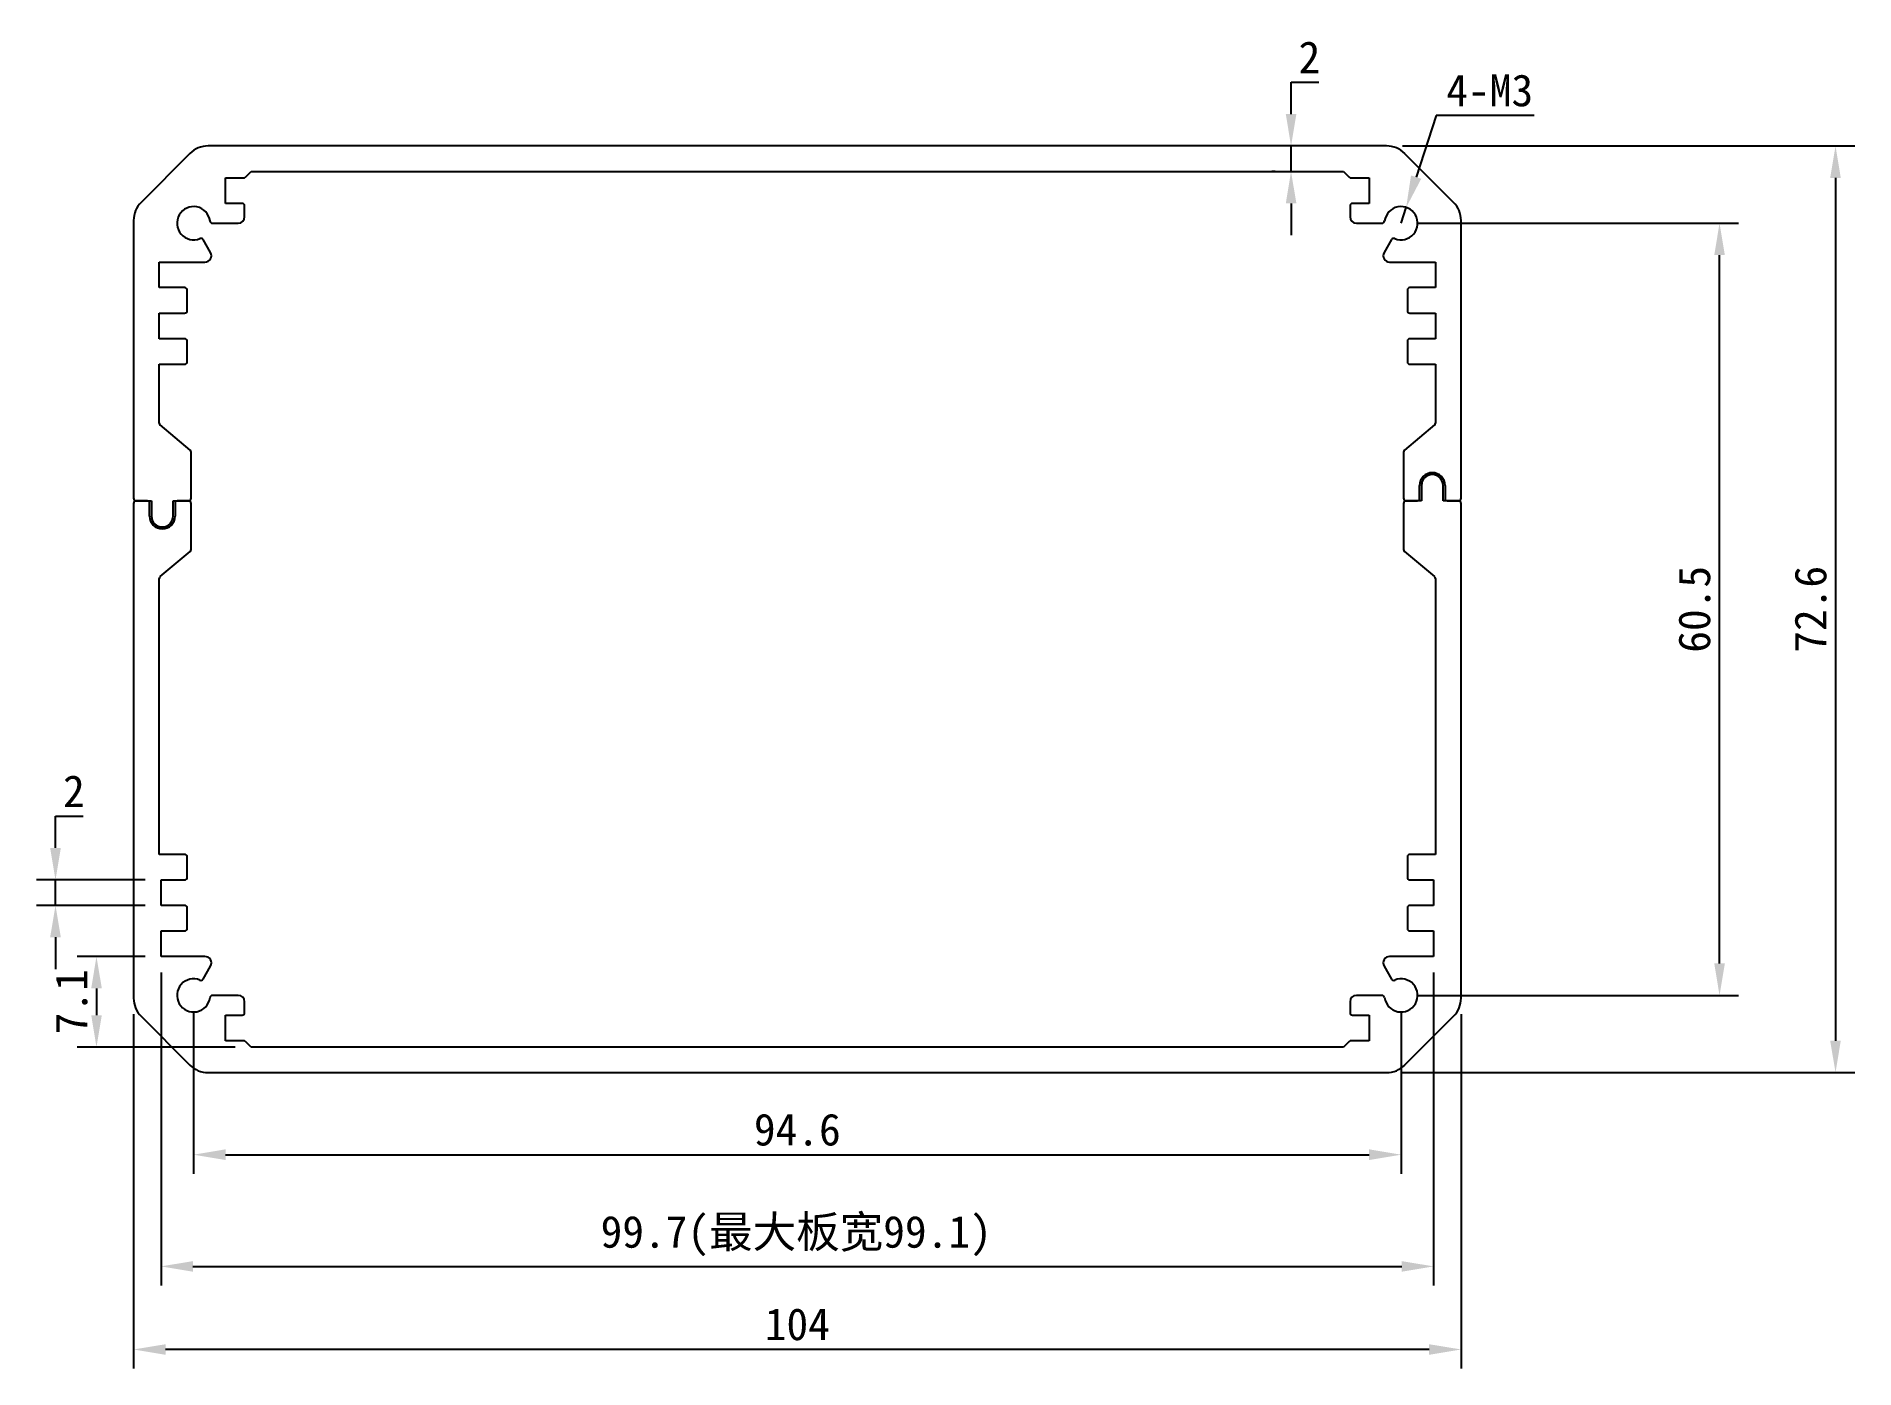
# Model space of a CAD drawing. Header units: inches. Extents: x 30 to 172, y -30 to 74.
import ezdxf

# ---------------------------------------------------------------- set-up
doc = ezdxf.new("R2010")
doc.units = ezdxf.units.IN
doc.header["$MEASUREMENT"] = 0
doc.layers.add('3标注', color=30, linetype='Continuous', lineweight=9)
doc.styles.get("Standard").update_dxf_attribs({"font": 'simhei.ttf'})
doc.dimstyles.new('ISO 1比1 文字5 文字与尺寸线对齐', dxfattribs={"dimtxt": 2.5, "dimasz": 2.5, "dimexe": 1.5, "dimexo": 1.25, "dimgap": 0.7, "dimtad": 1, "dimtoh": 1, "dimdec": 1, "dimdsep": 46, "dimtxsty": 'Standard', "dimcen": 1.8, "dimadec": 0, "dimazin": 0, "dimtfac": 1, "dimtdec": 1, "dimtmove": 0, "dimatfit": 3, "dimfxl": 1, "dimarcsym": 0})

# ---------------------------------------------------------------- blocks, each defined once
blk = doc.blocks.new('*D17')
at = {"color": 0, "lineweight": -2}
for p, q in [((136.79, 65.6), (172.21, 65.6)), ((170.71, 63.1), (170.71, -4.5)), ((136.79, -7), (172.21, -7))]:
    blk.add_line(p, q, dxfattribs=at)
at = {"color": 0}
for points in [[(170.29, 63.1), (171.12, 63.1), (170.71, 65.6)], [(170.29, -4.5), (171.12, -4.5), (170.71, -7)]]:
    blk.add_solid(points, dxfattribs=at)
at = {"layer": 'DEFPOINTS', "color": 0}
for p in [(135.54, 65.6), (135.54, -7), (170.71, -7)]:
    blk.add_point(p, dxfattribs=at)
at = {"color": 0, "insert": (168.76, 29.3), "char_height": 2.5, "attachment_point": 5, "rotation": 90}
blk.add_mtext('72.6', dxfattribs=at)
blk = doc.blocks.new('*D18')
at = {"color": 0, "lineweight": -2}
for p, q in [((137.92, 59.55), (163.12, 59.55)), ((161.62, 1.55), (161.62, 57.05)), ((137.92, -0.95), (163.12, -0.95))]:
    blk.add_line(p, q, dxfattribs=at)
at = {"color": 0}
for points in [[(161.21, 57.05), (162.04, 57.05), (161.62, 59.55)], [(161.21, 1.55), (162.04, 1.55), (161.62, -0.95)]]:
    blk.add_solid(points, dxfattribs=at)
at = {"layer": 'DEFPOINTS', "color": 0}
for p in [(136.67, 59.55), (161.62, 59.55), (136.67, -0.95)]:
    blk.add_point(p, dxfattribs=at)
at = {"color": 0, "insert": (159.66, 29.3), "char_height": 2.5, "attachment_point": 5, "rotation": 90}
blk.add_mtext('60.5', dxfattribs=at)
blk = doc.blocks.new('*D19')
at = {"color": 0, "lineweight": -2}
for p, q in [((37.37, -2.42), (37.37, -30.19)), ((141.37, -2.42), (141.37, -30.19)), ((138.87, -28.69), (39.87, -28.69))]:
    blk.add_line(p, q, dxfattribs=at)
at = {"color": 0}
for points in [[(39.87, -28.28), (39.87, -29.11), (37.37, -28.69)], [(138.87, -28.28), (138.87, -29.11), (141.37, -28.69)]]:
    blk.add_solid(points, dxfattribs=at)
at = {"layer": 'DEFPOINTS', "color": 0}
for p in [(37.37, -1.17), (141.37, -1.17), (37.37, -28.69)]:
    blk.add_point(p, dxfattribs=at)
at = {"color": 0, "insert": (89.37, -26.73), "char_height": 2.5, "attachment_point": 5}
blk.add_mtext('104', dxfattribs=at)
blk = doc.blocks.new('*D20')
at = {"layer": '3标注', "color": 0, "lineweight": -2}
for p, q in [((39.52, 0.85), (39.52, -23.68)), ((139.22, 0.85), (139.22, -23.68)), ((42.02, -22.18), (136.72, -22.18))]:
    blk.add_line(p, q, dxfattribs=at)
at = {"layer": '3标注', "color": 0}
for points in [[(42.02, -21.77), (42.02, -22.6), (39.52, -22.18)], [(136.72, -21.77), (136.72, -22.6), (139.22, -22.18)]]:
    blk.add_solid(points, dxfattribs=at)
at = {"layer": 'DEFPOINTS', "color": 0}
for p in [(39.52, 2.1), (139.22, 2.1), (139.22, -22.18)]:
    blk.add_point(p, dxfattribs=at)
at = {"layer": '3标注', "color": 0, "insert": (89.28, -19.8), "char_height": 2.5, "attachment_point": 5}
blk.add_mtext('99.7(最大板宽99.1)', dxfattribs=at)
blk = doc.blocks.new('*D21')
at = {"color": 0, "lineweight": -2}
for p, q in [((42.07, -2.2), (42.07, -14.93)), ((136.67, -2.2), (136.67, -14.93)), ((44.57, -13.43), (134.17, -13.43))]:
    blk.add_line(p, q, dxfattribs=at)
at = {"color": 0}
for points in [[(44.57, -13.01), (44.57, -13.85), (42.07, -13.43)], [(134.17, -13.01), (134.17, -13.85), (136.67, -13.43)]]:
    blk.add_solid(points, dxfattribs=at)
at = {"layer": 'DEFPOINTS', "color": 0}
for p in [(42.07, -0.95), (136.67, -0.95), (136.67, -13.43)]:
    blk.add_point(p, dxfattribs=at)
at = {"color": 0, "insert": (89.37, -11.48), "char_height": 2.5, "attachment_point": 5}
blk.add_mtext('94.6', dxfattribs=at)
blk = doc.blocks.new('*D22')
at = {"color": 0, "lineweight": -2}
for p, q in [((31.25, 10.6), (31.25, 13.1)), ((31.25, 13.1), (33.43, 13.1)), ((38.27, 8.1), (29.75, 8.1)), ((31.25, 6.1), (31.25, 8.1)), ((38.27, 6.1), (29.75, 6.1)), ((31.25, 3.6), (31.25, 1.1))]:
    blk.add_line(p, q, dxfattribs=at)
at = {"color": 0}
for points in [[(30.83, 10.6), (31.67, 10.6), (31.25, 8.1)], [(30.83, 3.6), (31.67, 3.6), (31.25, 6.1)]]:
    blk.add_solid(points, dxfattribs=at)
at = {"layer": 'DEFPOINTS', "color": 0}
for p in [(31.25, 8.1), (39.52, 8.1), (39.52, 6.1)]:
    blk.add_point(p, dxfattribs=at)
at = {"color": 0, "insert": (32.69, 15.05), "char_height": 2.5, "attachment_point": 5}
blk.add_mtext('2', dxfattribs=at)
blk = doc.blocks.new('*D23')
at = {"color": 0, "lineweight": -2}
for p, q in [((38.27, 2.1), (32.96, 2.1)), ((34.46, -0.4), (34.46, -2.5)), ((45.32, -5), (32.96, -5))]:
    blk.add_line(p, q, dxfattribs=at)
at = {"color": 0}
for points in [[(34.05, -0.4), (34.88, -0.4), (34.46, 2.1)], [(34.05, -2.5), (34.88, -2.5), (34.46, -5)]]:
    blk.add_solid(points, dxfattribs=at)
at = {"layer": 'DEFPOINTS', "color": 0}
for p in [(39.52, 2.1), (34.46, -5), (46.57, -5)]:
    blk.add_point(p, dxfattribs=at)
at = {"color": 0, "insert": (32.51, -1.45), "char_height": 2.5, "attachment_point": 5, "rotation": 90}
blk.add_mtext('7.1', dxfattribs=at)
blk = doc.blocks.new('*D24')
at = {"color": 0, "lineweight": -2}
for p, q in [((128.05, 68.1), (128.05, 70.6)), ((128.05, 70.6), (130.23, 70.6)), ((126.8, 65.6), (126.55, 65.6)), ((128.05, 63.6), (128.05, 65.6)), ((126.8, 63.6), (126.55, 63.6)), ((128.05, 61.1), (128.05, 58.6))]:
    blk.add_line(p, q, dxfattribs=at)
at = {"color": 0}
for points in [[(127.64, 68.1), (128.47, 68.1), (128.05, 65.6)], [(127.64, 61.1), (128.47, 61.1), (128.05, 63.6)]]:
    blk.add_solid(points, dxfattribs=at)
at = {"layer": 'DEFPOINTS', "color": 0}
for p in [(128.05, 65.6), (128.05, 65.6), (128.05, 63.6)]:
    blk.add_point(p, dxfattribs=at)
at = {"color": 0, "insert": (129.49, 72.55), "char_height": 2.5, "attachment_point": 5}
blk.add_mtext('2', dxfattribs=at)
blk = doc.blocks.new('*D25')
at = {"color": 0, "lineweight": -2}
for p, q in [((139.43, 67.99), (137.85, 63.16)), ((147.1, 67.99), (139.43, 67.99)), ((136.67, 59.55), (137.07, 60.78))]:
    blk.add_line(p, q, dxfattribs=at)
at = {"color": 0}
blk.add_solid([(137.45, 63.29), (138.25, 63.03), (137.07, 60.78)], dxfattribs=at)
at = {"layer": 'DEFPOINTS', "color": 0}
for p in [(137.07, 60.78), (136.67, 59.55)]:
    blk.add_point(p, dxfattribs=at)
at = {"color": 0, "insert": (143.62, 69.94), "char_height": 2.5, "attachment_point": 5}
blk.add_mtext('4-M3', dxfattribs=at)

msp = doc.modelspace()

# ---------------------------------------------------------------- linework, layer by layer
at = {"color": 7, "linetype": 'Continuous', "lineweight": 25}
for p, q in [((135.54, 65.6), (43.2, 65.6)), ((41.78, 65.01), (37.95, 61.18)), ((140.78, 61.18), (136.95, 65.01)), ((44.57, 61.1), (44.57, 63.1)), ((44.57, 63.1), (45.98, 63.1)), ((46.13, 63.16), (46.57, 63.6)), ((46.57, 63.6), (132.17, 63.6)), ((132.17, 63.6), (132.61, 63.16)), ((132.75, 63.1), (134.17, 63.1)), ((134.17, 63.1), (134.17, 61.1)), ((45.87, 61.1), (44.57, 61.1)), ((46.07, 60.05), (46.07, 60.9)), ((132.67, 60.9), (132.67, 60.05)), ((134.17, 61.1), (132.87, 61.1)), ((37.37, 59.77), (37.37, 38)), ((43.55, 59.55), (45.57, 59.55)), ((133.17, 59.55), (135.18, 59.55)), ((141.37, 38), (141.37, 59.77)), ((43.4, 57.25), (42.81, 58.26)), ((135.92, 58.26), (135.34, 57.25)), ((39.37, 54.5), (39.37, 56.5)), ((39.37, 56.5), (42.96, 56.5)), ((135.77, 56.5), (139.37, 56.5)), ((139.37, 56.5), (139.37, 54.5)), ((41.37, 54.5), (39.37, 54.5)), ((41.57, 52.7), (41.57, 54.3)), ((137.17, 54.3), (137.17, 52.7)), ((139.37, 54.5), (137.37, 54.5)), ((39.37, 50.5), (39.37, 52.5)), ((39.37, 52.5), (41.37, 52.5)), ((137.37, 52.5), (139.37, 52.5)), ((139.37, 52.5), (139.37, 50.5)), ((41.37, 50.5), (39.37, 50.5)), ((41.57, 48.7), (41.57, 50.3)), ((137.17, 50.3), (137.17, 48.7)), ((139.37, 50.5), (137.37, 50.5)), ((39.37, 43.89), (39.37, 48.5)), ((39.37, 48.5), (41.37, 48.5)), ((137.37, 48.5), (139.37, 48.5)), ((139.37, 48.5), (139.37, 43.89)), ((41.8, 41.76), (39.44, 43.74)), ((139.3, 43.74), (136.94, 41.76)), ((41.87, 38), (41.87, 41.61)), ((136.87, 41.61), (136.87, 38)), ((138.12, 38), (138.12, 39)), ((138.27, 39), (138.27, 37.8)), ((139.97, 37.8), (139.97, 39)), ((140.12, 39), (140.12, 38)), ((37.37, 37.6), (37.37, -1.17)), ((37.57, 37.8), (38.77, 37.8)), ((38.42, 37.8), (37.57, 37.8)), ((38.62, 36.6), (38.62, 37.6)), ((38.77, 37.8), (38.77, 36.6)), ((40.47, 36.6), (40.47, 37.8)), ((40.47, 37.8), (41.67, 37.8)), ((40.62, 37.6), (40.62, 36.6)), ((41.67, 37.8), (40.82, 37.8)), ((41.87, 33.99), (41.87, 37.6)), ((136.87, 37.6), (136.87, 33.99)), ((137.07, 37.8), (137.92, 37.8)), ((138.27, 37.8), (137.07, 37.8)), ((141.17, 37.8), (139.97, 37.8)), ((140.32, 37.8), (141.17, 37.8)), ((141.37, -1.17), (141.37, 37.6)), ((39.44, 31.86), (41.8, 33.83)), ((136.94, 33.83), (139.3, 31.86)), ((39.37, 10.1), (39.37, 31.7)), ((139.37, 31.7), (139.37, 10.1)), ((41.37, 10.1), (39.37, 10.1)), ((139.37, 10.1), (137.37, 10.1)), ((41.57, 8.3), (41.57, 9.9)), ((137.17, 9.9), (137.17, 8.3)), ((39.52, 6.1), (39.52, 8.1)), ((39.52, 8.1), (41.37, 8.1)), ((137.37, 8.1), (139.22, 8.1)), ((139.22, 8.1), (139.22, 6.1)), ((41.37, 6.1), (39.52, 6.1)), ((41.57, 4.3), (41.57, 5.9)), ((137.17, 5.9), (137.17, 4.3)), ((139.22, 6.1), (137.37, 6.1)), ((39.52, 2.1), (39.52, 4.1)), ((39.52, 4.1), (41.37, 4.1)), ((137.37, 4.1), (139.22, 4.1)), ((139.22, 4.1), (139.22, 2.1)), ((42.96, 2.1), (39.52, 2.1)), ((139.22, 2.1), (135.77, 2.1)), ((42.81, 0.33), (43.4, 1.35)), ((135.34, 1.35), (135.92, 0.33)), ((45.57, -0.95), (43.55, -0.95)), ((135.18, -0.95), (133.17, -0.95)), ((37.95, -2.59), (41.78, -6.42)), ((44.57, -4.5), (44.57, -2.5)), ((44.57, -2.5), (45.87, -2.5)), ((46.07, -2.3), (46.07, -1.45)), ((132.67, -1.45), (132.67, -2.3)), ((132.87, -2.5), (134.17, -2.5)), ((134.17, -2.5), (134.17, -4.5)), ((136.95, -6.42), (140.78, -2.59)), ((45.98, -4.5), (44.57, -4.5)), ((46.57, -5), (46.13, -4.56)), ((132.17, -5), (46.57, -5)), ((132.61, -4.56), (132.17, -5)), ((134.17, -4.5), (132.75, -4.5)), ((43.2, -7), (135.54, -7))]:
    msp.add_line(p, q, dxfattribs=at)
for centre, radius, start, end in [((43.2, 63.6), 2, 90, 135), ((135.54, 63.6), 2, 45, 90), ((45.98, 63.3), 0.2, 270, 315), ((132.75, 63.3), 0.2, 225, 270), ((39.37, 59.77), 2, 135, 180), ((42.07, 59.55), 1.3, 7.6623, 292.3377), ((45.57, 60.05), 0.5, 270, 0), ((45.87, 60.9), 0.2, 0, 90), ((132.87, 60.9), 0.2, 90, 180), ((133.17, 60.05), 0.5, 180, 270), ((136.67, 59.55), 1.3, 247.6623, 172.3377), ((139.37, 59.77), 2, 360, 45), ((43.55, 59.75), 0.2, 187.6623, 270), ((135.18, 59.75), 0.2, 270, 352.3377), ((42.64, 58.16), 0.2, 30, 112.3377), ((42.96, 57), 0.5, 270, 30), ((135.77, 57), 0.5, 150, 270), ((136.1, 58.16), 0.2, 67.6623, 150), ((41.37, 54.3), 0.2, 0, 90), ((137.37, 54.3), 0.2, 90, 180), ((41.37, 52.7), 0.2, 270, 0), ((137.37, 52.7), 0.2, 180, 270), ((41.37, 50.3), 0.2, 0, 90), ((137.37, 50.3), 0.2, 90, 180), ((41.37, 48.7), 0.2, 270, 0), ((137.37, 48.7), 0.2, 180, 270), ((39.57, 43.89), 0.2, 180, 230), ((139.17, 43.89), 0.2, 310, 0), ((41.67, 41.61), 0.2, 0, 50), ((137.07, 41.61), 0.2, 130, 180), ((139.12, 39), 1, 0, 180), ((139.12, 39), 0.85, 0, 180), ((37.57, 38), 0.2, 180, 270), ((37.57, 37.6), 0.2, 90, 180), ((38.42, 37.6), 0.2, 360, 90), ((40.82, 37.6), 0.2, 90, 180), ((41.67, 38), 0.2, 270, 0), ((41.67, 37.6), 0.2, 0, 90), ((137.07, 38), 0.2, 180, 270), ((137.07, 37.6), 0.2, 90, 180), ((137.92, 38), 0.2, 270, 0), ((140.32, 38), 0.2, 180, 270), ((141.17, 38), 0.2, 270, 0), ((141.17, 37.6), 0.2, 0, 90), ((39.62, 36.6), 1, 180, 0), ((39.62, 36.6), 0.85, 180, 360), ((41.67, 33.99), 0.2, 310, 0), ((137.07, 33.99), 0.2, 180, 230), ((39.57, 31.7), 0.2, 130, 180), ((139.17, 31.7), 0.2, 0, 50), ((41.37, 9.9), 0.2, 360, 90), ((137.37, 9.9), 0.2, 90, 180), ((41.37, 8.3), 0.2, 270, 0), ((137.37, 8.3), 0.2, 180, 270), ((41.37, 5.9), 0.2, 0, 90), ((137.37, 5.9), 0.2, 90, 180), ((41.37, 4.3), 0.2, 270, 0), ((137.37, 4.3), 0.2, 180, 270), ((42.96, 1.6), 0.5, 330, 90), ((135.77, 1.6), 0.5, 90, 210), ((42.07, -0.95), 1.3, 67.6623, 352.3377), ((42.64, 0.43), 0.2, 247.6623, 330), ((136.67, -0.95), 1.3, 187.6623, 112.3377), ((136.1, 0.43), 0.2, 210, 292.3377), ((39.37, -1.17), 2, 180, 225), ((43.55, -1.15), 0.2, 90, 172.3377), ((45.57, -1.45), 0.5, 0, 90), ((133.17, -1.45), 0.5, 90, 180), ((135.18, -1.15), 0.2, 7.6623, 90), ((139.37, -1.17), 2, 315, 0), ((45.87, -2.3), 0.2, 270, 0), ((132.87, -2.3), 0.2, 180, 270), ((45.98, -4.7), 0.2, 45, 90), ((132.75, -4.7), 0.2, 90, 135), ((43.2, -5), 2, 225, 270), ((135.54, -5), 2, 270, 315)]:
    msp.add_arc(centre, radius, start, end, dxfattribs=at)

# ---------------------------------------------------------------- dimensions: what is measured, and where the dimension line sits
for base, p1, p2, angle, picture, middle in [((128.05, 65.6), (128.05, 63.6), (128.05, 65.6), 90, '*D24', (129.49, 72.55)), ((170.71, -7), (135.54, 65.6), (135.54, -7), 270, '*D17', (168.76, 29.3)), ((31.25, 8.1), (39.52, 6.1), (39.52, 8.1), 90, '*D22', (32.69, 15.05)), ((34.46, -5), (39.52, 2.1), (46.57, -5), 270, '*D23', (32.51, -1.45)), ((37.37, -28.69), (141.37, -1.17), (37.37, -1.17), 180, '*D19', (89.37, -26.73))]:
    dim = msp.add_linear_dim(base=base, p1=p1, p2=p2, angle=angle, dimstyle='ISO 1比1 文字5 文字与尺寸线对齐')
    dim.commit()
    dim.dimension.update_dxf_attribs({"geometry": picture, "text_midpoint": middle})
dim = msp.add_radius_dim(center=(136.67, 59.55), mpoint=(137.07, 60.78), text='4-M3', dimstyle='ISO 1比1 文字5 文字与尺寸线对齐')
dim.commit()
dim.dimension.update_dxf_attribs({"geometry": '*D25', "text_midpoint": (143.62, 67.99), "dimtype": 164})
dim = msp.add_aligned_dim(p1=(136.67, -0.95), p2=(136.67, 59.55), distance=-24.96, dimstyle='ISO 1比1 文字5 文字与尺寸线对齐')
dim.commit()
dim.dimension.update_dxf_attribs({"geometry": '*D18', "text_midpoint": (159.66, 29.3)})
dim = msp.add_linear_dim(base=(136.67, -13.43), p1=(42.07, -0.95), p2=(136.67, -0.95), dimstyle='ISO 1比1 文字5 文字与尺寸线对齐')
dim.commit()
dim.dimension.update_dxf_attribs({"geometry": '*D21', "text_midpoint": (89.37, -11.48)})
at = {"layer": '3标注'}
dim = msp.add_linear_dim(base=(139.22, -22.18), p1=(39.52, 2.1), p2=(139.22, 2.1), angle=180, text='<>(最大板宽99.1)', dimstyle='ISO 1比1 文字5 文字与尺寸线对齐', dxfattribs=at)
dim.commit()
dim.dimension.update_dxf_attribs({"geometry": '*D20', "text_midpoint": (89.28, -22.18), "dimtype": 160})

doc.saveas('drawing.dxf')
